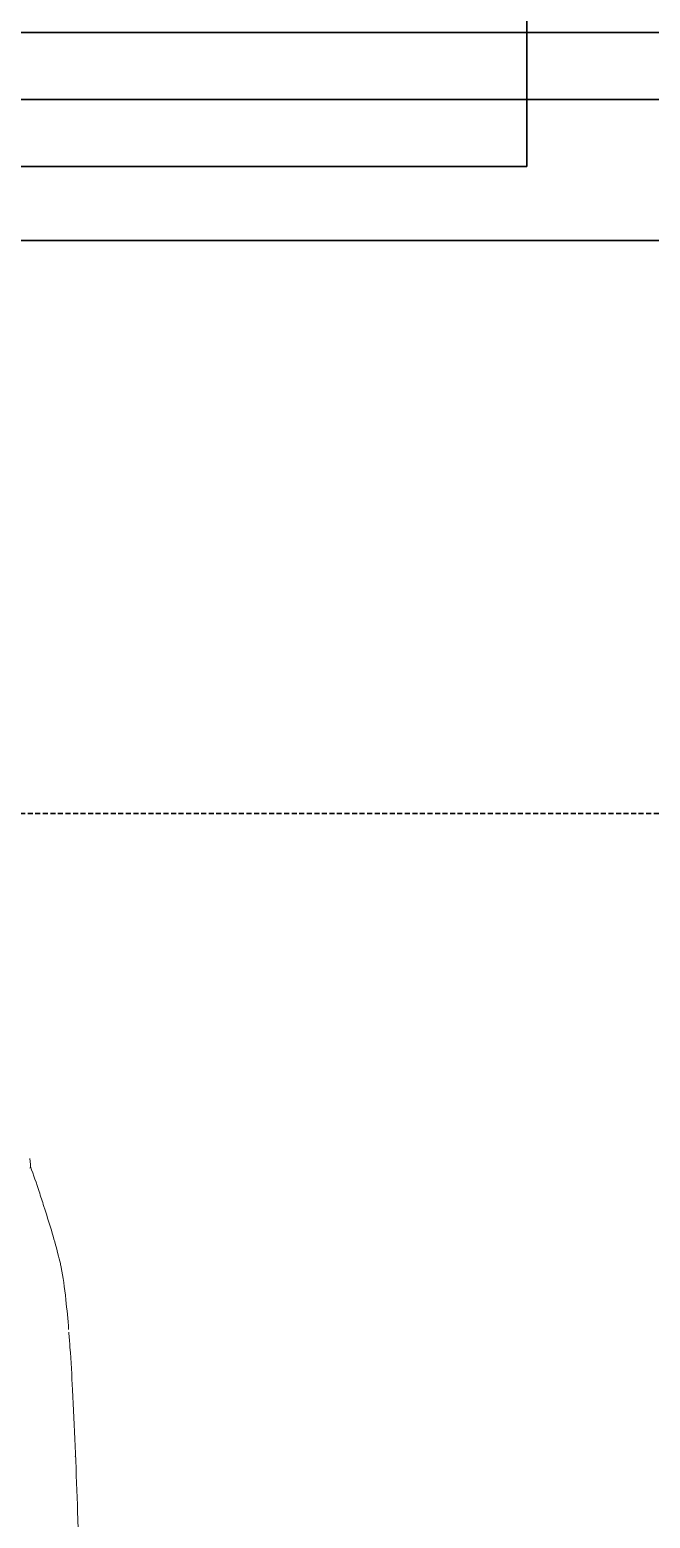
# Model space of a CAD drawing. Extents: x -1439 to 34962, y -872 to 8330.
# Drawn here: x 17993.3 to 18085.8, y 2878.8 to 3100.8 of the extents above; entities that cross this region are included whole.
import ezdxf

# ---------------------------------------------------------------- set-up
doc = ezdxf.new("R2010")
doc.units = 0
doc.linetypes.add('HIDDEN', pattern=[0.375, 0.25, -0.125])
doc.layers.get('0').update_dxf_attribs({"color": 9, "lineweight": 9})
doc.layers.add('04', color=9, linetype='Continuous', lineweight=9)
doc.layers.add('E-KABLO', color=7, linetype='Continuous', lineweight=30)

# ---------------------------------------------------------------- blocks, each defined once
blk = doc.blocks.new('p-araba-polo')
blk.add_line((0.3189, -0.7483), (0.328, -0.7495))
for points, degree in [([(0.328, -0.7495), (0.3299, -0.7499), (0.3326, -0.7491), (0.3334, -0.7485)], 3), ([(0.5299, -0.8023), (0.5443, -0.8039), (0.5588, -0.8052), (0.5741, -0.8064)], 3), ([(0.7638, -0.8164), (0.7637, -0.8164), (0.7637, -0.8163), (0.7636, -0.8162), (0.7635, -0.8161), (0.7634, -0.8159)], 5), ([(0.7638, -0.8164), (0.7637, -0.8164), (0.7637, -0.8163), (0.7636, -0.8162), (0.7635, -0.8161), (0.7634, -0.8159)], 5)]:
    blk.add_open_spline(points, degree=degree)
for points, degree, knots in [([(0.3308, -0.7495), (0.3436, -0.7542), (0.3636, -0.7609), (0.3938, -0.7706), (0.4254, -0.7806), (0.4544, -0.789), (0.4711, -0.793), (0.4757, -0.7941)], 3, [0, 0, 0, 0, 0.260213, 0.420209, 0.662967, 0.897224, 1, 1, 1, 1]), ([(0.4758, -0.7941), (0.4779, -0.7946), (0.4931, -0.7978), (0.5106, -0.8003), (0.5297, -0.8023)], 3, [0, 0, 0, 0, 0.124213, 1, 1, 1, 1]), ([(0.578, -0.8067), (0.5852, -0.8073), (0.6136, -0.8094), (0.6943, -0.8142), (0.7938, -0.8181), (0.9022, -0.8216), (0.9869, -0.8238), (1.0486, -0.8241), (1.0808, -0.8236)], 3, [0, 0, 0, 0, 0.049552, 0.182368, 0.511137, 0.607099, 0.78604, 1, 1, 1, 1]), ([(0.5894, -0.8074), (0.5894, -0.8074), (0.5894, -0.8074), (0.5894, -0.8074), (0.5894, -0.8074), (0.5894, -0.8074), (0.5894, -0.8074), (0.5894, -0.8074), (0.5894, -0.8074), (0.5894, -0.8074), (0.5894, -0.8074), (0.5894, -0.8074), (0.5894, -0.8074), (0.5894, -0.8074), (0.5894, -0.8074)], 7, [0, 0, 0, 0, 0, 0, 0, 0, 1, 1, 1, 1, 1, 1, 1, 1, 1, 1, 1, 1, 1, 1, 1])]:
    blk.add_open_spline(points, degree=degree, knots=knots)

msp = doc.modelspace()

# ---------------------------------------------------------------- linework, layer by layer
at = {"layer": 'E-KABLO', "color": 6, "ltscale": 40}
for p, q in [((18067.44, 3132.44), (18067.44, 3080.44)), ((17375.95, 3090.44), (18361.46, 3090.44)), ((17460.15, 3080.44), (18067.44, 3080.44))]:
    msp.add_line(p, q, dxfattribs=at)
at = {"layer": 'E-KABLO', "color": 4, "ltscale": 40}
for p, q in [((17375.95, 3100.44), (18374.96, 3100.44)), ((18374.32, 3069.41), (17312.27, 3069.41))]:
    msp.add_line(p, q, dxfattribs=at)
at = {"layer": 'E-KABLO', "color": 6, "linetype": 'HIDDEN', "ltscale": 3}
msp.add_line((18918.47, 2983.93), (17382.59, 2983.93), dxfattribs=at)

# ---------------------------------------------------------------- block references
at = {"layer": '04', "xscale": -100, "yscale": 100, "zscale": 100, "rotation": 90}
msp.add_blockref('p-araba-polo', (17918.43, 2964.35), dxfattribs=at)

doc.saveas('drawing.dxf')
